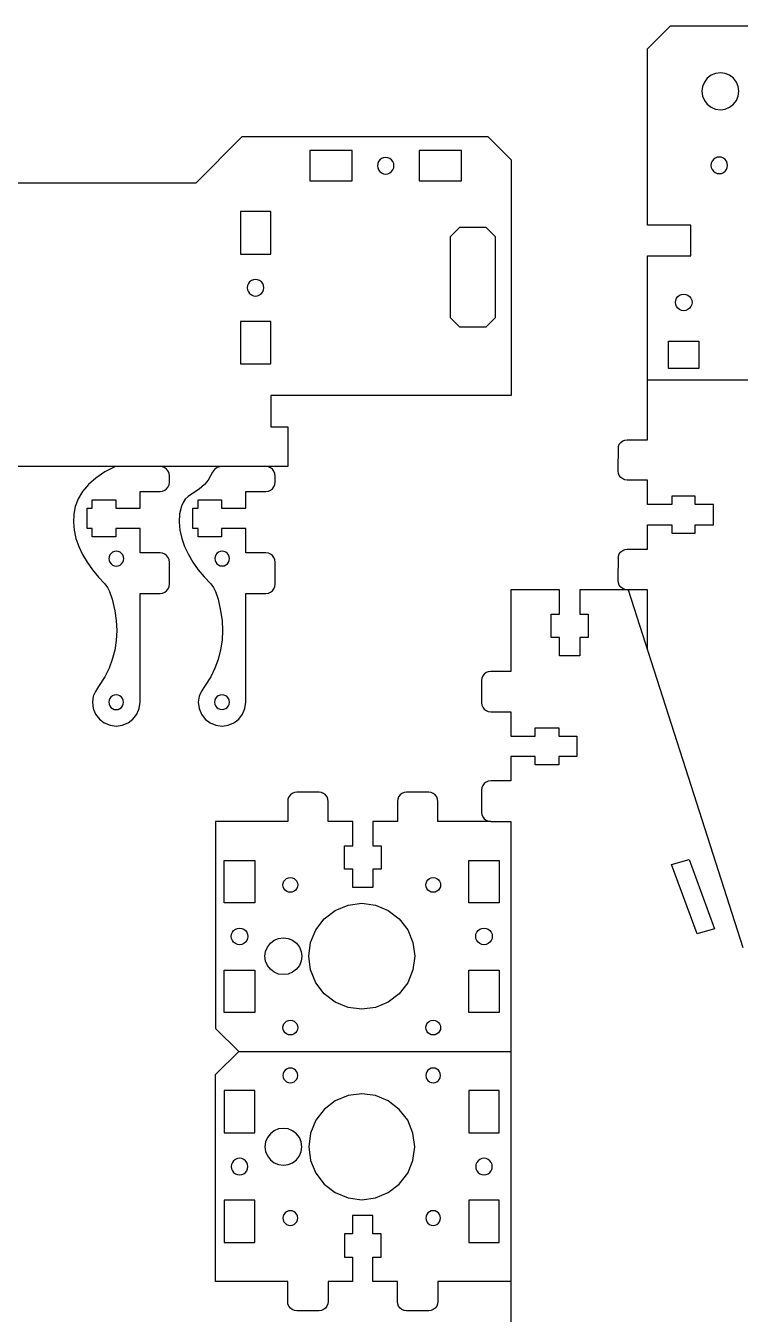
# Model space of a CAD drawing. Extents: x 80 to 899, y 36 to 580.
# Drawn here: x 343.6 to 498.6, y 300.2 to 579.6 of the extents above; entities that cross this region are included whole.
import ezdxf

# ---------------------------------------------------------------- set-up
doc = ezdxf.new("R2010")
doc.units = 0
doc.layers.get('0').update_dxf_attribs({"linetype": 'CONTINUOUS'})

msp = doc.modelspace()

# ---------------------------------------------------------------- linework, layer by layer
at = {"color": 5}
for p, q in [((478.494563, 574.636026), (483.505729, 579.637229)), ((483.505729, 579.637229), (500.839959, 579.637229)), ((478.494563, 536.426552), (478.494563, 574.636026)), ((487.895131, 536.426552), (478.494563, 536.426552)), ((487.895131, 529.725383), (487.895131, 536.426552)), ((478.487253, 502.830514), (478.494563, 529.725383)), ((478.494563, 529.725383), (487.895131, 529.725383)), ((478.487253, 489.866684), (478.487253, 502.830514)), ((472.405223, 488.868718), (472.723062, 489.282117)), ((472.723062, 489.282117), (473.137308, 489.599278)), ((473.137308, 489.599278), (473.619654, 489.798697)), ((473.619654, 489.798697), (474.137277, 489.866684)), ((474.137277, 489.866684), (478.487253, 489.866684)), ((472.137338, 483.080284), (472.205438, 488.387332)), ((472.205438, 488.387332), (472.405223, 488.868718)), ((363.113688, 484.042786), (360.779096, 482.863632)), ((373.298814, 483.975078), (372.782207, 484.043206)), ((373.780257, 483.775264), (373.298814, 483.975078)), ((374.193628, 483.457454), (373.780257, 483.775264)), ((374.512438, 483.043919), (374.193628, 483.457454)), ((384.583123, 483.415527), (384.144568, 482.795253)), ((385.18166, 483.845391), (384.583123, 483.415527)), ((386.075427, 484.049395), (385.18166, 483.845391)), ((396.260553, 483.981687), (395.743945, 484.049816)), ((396.741996, 483.781874), (396.260553, 483.981687)), ((397.155367, 483.464064), (396.741996, 483.781874)), ((397.474176, 483.050529), (397.155367, 483.464064)), ((358.820165, 481.561279), (357.218969, 480.150382)), ((360.779096, 482.863632), (358.820165, 481.561279)), ((374.713476, 482.562287), (374.512438, 483.043919)), ((374.781492, 482.044635), (374.713476, 482.562287)), ((374.713476, 480.113727), (374.781492, 480.631351)), ((374.781492, 480.631351), (374.781492, 482.044635)), ((383.206403, 481.125274), (382.436295, 480.146468)), ((383.730744, 482.020019), (383.206403, 481.125274)), ((384.144568, 482.795253), (383.730744, 482.020019)), ((397.675214, 482.568897), (397.474176, 483.050529)), ((397.74323, 482.051245), (397.675214, 482.568897)), ((397.675214, 480.120337), (397.74323, 480.637961)), ((397.74323, 480.637961), (397.74323, 482.051245)), ((472.205438, 482.563704), (472.137338, 483.080284)), ((472.405223, 482.082318), (472.205438, 482.563704)), ((472.723062, 481.66889), (472.405223, 482.082318)), ((473.137308, 481.351701), (472.723062, 481.66889)), ((473.619654, 481.152311), (473.137308, 481.351701)), ((474.137277, 481.084324), (473.619654, 481.152311)), ((478.487253, 481.084324), (474.137277, 481.084324)), ((478.487253, 475.794886), (478.487253, 481.084324)), ((355.957581, 478.645596), (355.018075, 477.061576)), ((357.218969, 480.150382), (355.957581, 478.645596)), ((368.444132, 475.02475), (368.444132, 478.631383)), ((368.444132, 478.631383), (372.785447, 478.631383)), ((372.785447, 478.631383), (373.302054, 478.699512)), ((373.302054, 478.699512), (373.783497, 478.899325)), ((373.783497, 478.899325), (374.196868, 479.217136)), ((374.196868, 479.217136), (374.514058, 479.631353)), ((374.514058, 479.631353), (374.713476, 480.113727)), ((379.617781, 478.078468), (378.856286, 477.57456)), ((381.285171, 479.119049), (379.617781, 478.078468)), ((382.436295, 480.146468), (381.285171, 479.119049)), ((391.405871, 475.03136), (391.405871, 478.637993)), ((391.405871, 478.637993), (395.747185, 478.637993)), ((395.747185, 478.637993), (396.263793, 478.706122)), ((396.263793, 478.706122), (396.745236, 478.905935)), ((396.745236, 478.905935), (397.158606, 479.223745)), ((397.158606, 479.223745), (397.475796, 479.637963)), ((397.475796, 479.637963), (397.675214, 480.120337)), ((354.382524, 475.412975), (354.033003, 473.71445)), ((355.018075, 477.061576), (354.382524, 475.412975)), ((358.064958, 476.824865), (363.154752, 476.825429)), ((358.064958, 475.024815), (358.064958, 476.824865)), ((363.154752, 476.825429), (363.154752, 475.02475)), ((377.402731, 475.465073), (376.994839, 473.756047)), ((377.76189, 476.248319), (377.402731, 475.465073)), ((378.242032, 476.957996), (377.76189, 476.248319)), ((378.856286, 477.57456), (378.242032, 476.957996)), ((379.906811, 475.03136), (381.026697, 475.031425)), ((379.906811, 472.831381), (379.906811, 475.03136)), ((381.026697, 476.831475), (386.11649, 476.832039)), ((381.026697, 475.031425), (381.026697, 476.831475)), ((386.11649, 476.832039), (386.11649, 475.03136)), ((386.11649, 475.03136), (391.405871, 475.03136)), ((483.787217, 475.794886), (478.487253, 475.794886)), ((488.887142, 477.591287), (483.787217, 477.591287)), ((483.787217, 477.591287), (483.787217, 475.794886)), ((488.887142, 475.794886), (488.887142, 477.591287)), ((492.837152, 475.794886), (488.887142, 475.794886)), ((492.837152, 471.403706), (492.837152, 475.794886)), ((354.033003, 473.71445), (353.951583, 471.980655)), ((356.945072, 475.02475), (358.064958, 475.024815)), ((356.945072, 472.824771), (356.945072, 475.02475)), ((356.945072, 470.624764), (356.945072, 472.824771)), ((363.154752, 475.02475), (368.444132, 475.02475)), ((376.994839, 473.756047), (376.913322, 471.987266)), ((379.906811, 470.631374), (379.906811, 472.831381)), ((353.951583, 471.980655), (354.120339, 470.226245)), ((354.120339, 470.226245), (354.521345, 468.465874)), ((358.064958, 470.624764), (356.945072, 470.624764)), ((358.064958, 468.824779), (358.064958, 470.624764)), ((368.444132, 470.624764), (363.154752, 470.624764)), ((363.154752, 470.624764), (363.154752, 468.824779)), ((368.444132, 465.3248), (368.444132, 470.624764)), ((376.913322, 471.987266), (377.082078, 470.232855)), ((377.082078, 470.232855), (377.483083, 468.472484)), ((381.026697, 470.631374), (379.906811, 470.631374)), ((381.026697, 468.831389), (381.026697, 470.631374)), ((391.405871, 470.631374), (386.11649, 470.631374)), ((386.11649, 470.631374), (386.11649, 468.831389)), ((391.405871, 465.33141), (391.405871, 470.631374)), ((478.487253, 466.114269), (478.487253, 471.403706)), ((478.487253, 471.403706), (483.787217, 471.403706)), ((483.787217, 471.403706), (483.787217, 469.607277)), ((483.787217, 469.607277), (488.887142, 469.607277)), ((488.887142, 469.607277), (488.887142, 471.403706)), ((488.887142, 471.403706), (492.837152, 471.403706)), ((354.521345, 468.465874), (355.136673, 466.714198)), ((355.136673, 466.714198), (355.948397, 464.985872)), ((363.154752, 468.824779), (358.064958, 468.824779)), ((377.483083, 468.472484), (378.098411, 466.720808)), ((378.098411, 466.720808), (378.910135, 464.992481)), ((386.11649, 468.831389), (381.026697, 468.831389)), ((355.948397, 464.985872), (356.938592, 463.29555)), ((372.785447, 465.3248), (368.444132, 465.3248)), ((373.302054, 465.256672), (372.785447, 465.3248)), ((373.783497, 465.056859), (373.302054, 465.256672)), ((374.196868, 464.739048), (373.783497, 465.056859)), ((374.514058, 464.324831), (374.196868, 464.739048)), ((374.713476, 463.842456), (374.514058, 464.324831)), ((378.910135, 464.992481), (379.900329, 463.302158)), ((395.747185, 465.33141), (391.405871, 465.33141)), ((396.263793, 465.263282), (395.747185, 465.33141)), ((396.745236, 465.063468), (396.263793, 465.263282)), ((397.158606, 464.745658), (396.745236, 465.063468)), ((397.475796, 464.33144), (397.158606, 464.745658)), ((397.675214, 463.849066), (397.475796, 464.33144)), ((472.137338, 459.327897), (472.205438, 464.634917)), ((472.205438, 464.634917), (472.405223, 465.116303)), ((472.405223, 465.116303), (472.723062, 465.529702)), ((472.723062, 465.529702), (473.137308, 465.846892)), ((473.137308, 465.846892), (473.619654, 466.046282)), ((473.619654, 466.046282), (474.137277, 466.114269)), ((474.137277, 466.114269), (478.487253, 466.114269)), ((356.938592, 463.29555), (358.089329, 461.657886)), ((358.089329, 461.657886), (359.382683, 460.087537)), ((374.781492, 463.324833), (374.713476, 463.842456)), ((374.781492, 458.524882), (374.781492, 463.324833)), ((379.900329, 463.302158), (381.051067, 461.664495)), ((381.051067, 461.664495), (382.344421, 460.094146)), ((397.74323, 463.331442), (397.675214, 463.849066)), ((397.74323, 458.531491), (397.74323, 463.331442)), ((359.382683, 460.087537), (360.800728, 458.599157)), ((360.800728, 458.599157), (361.379281, 457.819317)), ((374.713476, 458.00723), (374.781492, 458.524882)), ((382.344421, 460.094146), (383.762466, 458.605767)), ((383.762466, 458.605767), (384.341019, 457.825926)), ((397.675214, 458.013839), (397.74323, 458.531491)), ((472.205438, 458.811318), (472.137338, 459.327897)), ((472.405223, 458.329903), (472.205438, 458.811318)), ((472.723062, 457.916504), (472.405223, 458.329903)), ((361.379281, 457.819317), (361.826425, 456.975268)), ((361.826425, 456.975268), (362.410353, 455.252929)), ((368.440099, 432.933608), (368.440664, 456.524906)), ((368.440664, 456.524906), (372.785678, 456.524906)), ((372.785678, 456.524906), (373.302289, 456.593057)), ((373.302289, 456.593057), (373.783497, 456.792828)), ((373.783497, 456.792828), (374.196868, 457.110666)), ((374.196868, 457.110666), (374.514058, 457.524884)), ((374.514058, 457.524884), (374.713476, 458.00723)), ((384.341019, 457.825926), (384.788163, 456.981877)), ((384.788163, 456.981877), (385.372091, 455.259538)), ((391.401838, 432.940218), (391.402402, 456.531515)), ((391.402402, 456.531515), (395.747416, 456.531515)), ((395.747416, 456.531515), (396.264027, 456.599666)), ((396.264027, 456.599666), (396.745236, 456.799437)), ((396.745236, 456.799437), (397.158606, 457.117276)), ((397.158606, 457.117276), (397.475796, 457.531493)), ((397.475796, 457.531493), (397.675214, 458.013839)), ((459.446849, 457.320507), (448.846921, 457.320507)), ((448.846921, 457.320507), (448.846921, 439.623311)), ((459.446849, 452.031126), (459.446849, 457.320507)), ((474.35504, 457.320507), (463.846806, 457.320507)), ((463.846806, 457.320507), (463.846806, 452.031126)), ((473.137308, 457.599314), (472.723062, 457.916504)), ((473.619654, 457.399924), (473.137308, 457.599314)), ((474.137277, 457.331909), (473.619654, 457.399924)), ((478.487253, 457.331909), (474.137277, 457.331909)), ((478.487253, 444.407796), (478.487253, 457.331909)), ((362.410353, 455.252929), (362.923829, 452.779983)), ((362.923829, 452.779983), (363.244346, 450.67988)), ((385.372091, 455.259538), (385.885567, 452.786593)), ((385.885567, 452.786593), (386.206084, 450.68649)), ((363.244346, 450.67988), (363.353543, 448.517304)), ((386.206084, 450.68649), (386.315282, 448.523914)), ((457.646864, 446.941305), (457.646864, 452.031126)), ((457.646864, 452.031126), (459.446849, 452.031126)), ((463.846806, 452.031126), (465.646791, 452.031126)), ((465.646791, 452.031126), (465.646791, 446.941305)), ((363.353543, 448.517304), (363.244114, 446.354731)), ((386.315282, 448.523914), (386.205853, 446.361341)), ((363.244114, 446.354731), (362.923597, 444.254628)), ((386.205853, 446.361341), (385.885336, 444.261238)), ((459.446849, 446.941305), (457.646864, 446.941305)), ((459.446849, 442.999225), (459.446849, 446.941305)), ((465.646791, 446.941305), (463.846806, 446.941305)), ((463.846806, 446.941305), (463.846806, 442.999225)), ((362.402401, 442.227629), (361.691156, 440.284357)), ((362.923597, 444.254628), (362.402401, 442.227629)), ((385.364139, 442.234239), (384.652894, 440.290967)), ((385.885336, 444.261238), (385.364139, 442.234239)), ((463.846806, 442.999225), (459.446849, 442.999225)), ((361.691156, 440.284357), (360.800496, 438.435452)), ((384.652894, 440.290967), (383.762234, 438.442061)), ((443.082758, 439.038716), (442.764919, 438.625317)), ((443.496975, 439.355905), (443.082758, 439.038716)), ((443.979349, 439.555295), (443.496975, 439.355905)), ((444.496973, 439.623311), (443.979349, 439.555295)), ((448.846921, 439.623311), (444.496973, 439.623311)), ((359.422258, 436.330432), (358.772814, 435.291632)), ((360.800496, 438.435452), (359.422258, 436.330432)), ((382.383997, 436.337042), (381.734552, 435.298241)), ((383.762234, 438.442061), (382.383997, 436.337042)), ((442.565162, 438.143902), (442.496977, 437.627322)), ((442.496977, 437.627322), (442.496977, 432.836911)), ((442.764919, 438.625317), (442.565162, 438.143902)), ((358.260093, 434.272767), (358.08426, 432.93461)), ((358.772814, 435.291632), (358.260093, 434.272767)), ((381.221831, 434.279377), (381.045998, 432.94122)), ((381.734552, 435.298241), (381.221831, 434.279377)), ((358.08426, 432.93461), (358.260093, 431.596445)), ((358.260093, 431.596445), (358.775546, 430.349489)), ((358.775546, 430.349489), (359.595602, 429.278645)), ((366.892855, 429.278645), (367.712914, 430.349489)), ((367.712914, 430.349489), (368.228458, 431.596445)), ((368.228458, 431.596445), (368.440099, 432.933608)), ((381.045998, 432.94122), (381.221831, 431.603055)), ((381.221831, 431.603055), (381.737284, 430.356098)), ((381.737284, 430.356098), (382.55734, 429.285254)), ((389.854594, 429.285254), (390.674653, 430.356098)), ((390.674653, 430.356098), (391.190196, 431.603055)), ((391.190196, 431.603055), (391.401838, 432.940218)), ((442.496977, 432.836911), (442.565162, 432.320303)), ((442.565162, 432.320303), (442.764919, 431.838916)), ((442.764919, 431.838916), (443.082758, 431.425517)), ((443.082758, 431.425517), (443.496975, 431.108328)), ((443.496975, 431.108328), (443.979349, 430.908938)), ((443.979349, 430.908938), (444.496973, 430.840922)), ((444.496973, 430.840922), (448.846921, 430.840922)), ((448.846921, 430.840922), (448.846921, 425.551513)), ((359.595602, 429.278645), (360.664267, 428.457036)), ((360.664267, 428.457036), (361.908763, 427.940488)), ((361.908763, 427.940488), (363.244092, 427.764291)), ((363.244092, 427.764291), (364.579788, 427.940488)), ((364.579788, 427.940488), (365.82419, 428.457036)), ((365.82419, 428.457036), (366.892855, 429.278645)), ((382.55734, 429.285254), (383.626006, 428.463646)), ((383.626006, 428.463646), (384.870501, 427.947098)), ((384.870501, 427.947098), (386.20583, 427.770901)), ((386.20583, 427.770901), (387.541526, 427.947098)), ((387.541526, 427.947098), (388.785928, 428.463646)), ((388.785928, 428.463646), (389.854594, 429.285254)), ((448.846921, 425.551513), (454.146913, 425.551513)), ((454.146913, 425.551513), (454.146913, 427.347886)), ((454.146913, 427.347886), (459.246838, 427.347886)), ((459.246838, 427.347886), (459.246838, 425.551513)), ((459.246838, 425.551513), (463.196792, 425.551513)), ((463.196792, 425.551513), (463.196792, 421.160305)), ((454.146913, 421.160305), (448.846921, 421.160305)), ((448.846921, 421.160305), (448.846921, 415.870896)), ((454.146913, 419.363904), (454.146913, 421.160305)), ((459.246838, 419.363904), (454.146913, 419.363904)), ((463.196792, 421.160305), (459.246838, 421.160305)), ((459.246838, 421.160305), (459.246838, 419.363904)), ((442.565162, 414.391515), (442.496977, 413.874908)), ((442.496977, 413.874908), (442.496977, 409.084496)), ((442.764919, 414.872902), (442.565162, 414.391515)), ((443.082758, 415.286273), (442.764919, 414.872902)), ((443.496975, 415.60349), (443.082758, 415.286273)), ((443.979349, 415.802909), (443.496975, 415.60349)), ((444.496973, 415.870896), (443.979349, 415.802909)), ((448.846921, 415.870896), (444.496973, 415.870896)), ((400.52221, 411.942636), (400.454053, 411.426029)), ((400.454053, 411.426029), (400.454053, 407.084717)), ((400.721995, 412.424051), (400.52221, 411.942636)), ((401.039834, 412.837422), (400.721995, 412.424051)), ((401.454051, 413.154612), (401.039834, 412.837422)), ((401.936397, 413.354002), (401.454051, 413.154612)), ((402.454049, 413.422045), (401.936397, 413.354002)), ((407.254, 413.422045), (402.454049, 413.422045)), ((407.771624, 413.354002), (407.254, 413.422045)), ((408.253998, 413.154612), (407.771624, 413.354002)), ((408.668187, 412.837422), (408.253998, 413.154612)), ((408.986026, 412.424051), (408.668187, 412.837422)), ((409.185839, 411.942636), (408.986026, 412.424051)), ((409.253996, 411.426029), (409.185839, 411.942636)), ((409.253996, 407.084717), (409.253996, 411.426029)), ((424.32201, 411.942636), (424.253881, 411.426029)), ((424.253881, 411.426029), (424.253881, 407.084717)), ((424.521823, 412.424051), (424.32201, 411.942636)), ((424.839634, 412.837422), (424.521823, 412.424051)), ((425.253851, 413.154612), (424.839634, 412.837422)), ((425.736225, 413.354002), (425.253851, 413.154612)), ((426.253849, 413.422045), (425.736225, 413.354002)), ((431.053828, 413.422045), (426.253849, 413.422045)), ((431.571452, 413.354002), (431.053828, 413.422045)), ((432.05377, 413.154612), (431.571452, 413.354002)), ((432.468016, 412.837422), (432.05377, 413.154612)), ((432.785826, 412.424051), (432.468016, 412.837422)), ((432.985639, 411.942636), (432.785826, 412.424051)), ((433.053768, 411.426029), (432.985639, 411.942636)), ((433.053768, 407.084717), (433.053768, 411.426029)), ((442.496977, 409.084496), (442.565162, 408.567888)), ((442.565162, 408.567888), (442.764919, 408.086473)), ((442.764919, 408.086473), (443.082758, 407.673102)), ((400.454053, 407.084717), (384.829187, 407.084717)), ((384.829187, 407.084717), (384.829187, 362.174695)), ((414.55396, 407.084717), (409.253996, 407.084717)), ((414.55396, 401.795308), (414.55396, 407.084717)), ((424.253881, 407.084717), (418.953917, 407.084717)), ((418.953917, 407.084717), (418.953917, 401.795308)), ((443.082758, 407.673102), (443.496975, 407.355885)), ((443.496975, 407.355885), (443.979349, 407.156495)), ((443.979349, 407.156495), (444.496973, 407.088479)), ((444.496973, 407.088479), (448.846921, 407.088479)), ((412.753947, 396.705515), (412.753947, 401.795308)), ((412.753947, 401.795308), (414.55396, 401.795308)), ((418.953917, 401.795308), (420.753903, 401.795308)), ((420.753903, 401.795308), (420.753903, 396.705515)), ((414.55396, 396.705515), (412.753947, 396.705515)), ((414.55396, 392.763407), (414.55396, 396.705515)), ((420.753903, 396.705515), (418.953917, 396.705515)), ((418.953917, 396.705515), (418.953917, 392.763407)), ((418.953917, 392.763407), (414.55396, 392.763407)), ((384.829187, 362.174695), (389.829149, 357.184696)), ((384.82786, 352.195091), (389.827822, 357.185091)), ((389.829149, 357.184696), (448.828664, 357.184696)), ((384.82786, 307.285041), (384.82786, 352.195091)), ((418.952591, 321.606351), (414.552605, 321.606351)), ((414.552605, 321.606351), (414.552605, 317.664243)), ((418.952591, 317.664243), (418.952591, 321.606351)), ((414.552605, 317.664243), (412.75262, 317.664243)), ((412.75262, 317.664243), (412.75262, 312.574422)), ((420.752576, 317.664243), (418.952591, 317.664243)), ((420.752576, 312.574422), (420.752576, 317.664243)), ((412.75262, 312.574422), (414.552605, 312.574422)), ((414.552605, 312.574422), (414.552605, 307.285041)), ((418.952591, 307.285041), (418.952591, 312.574422)), ((418.952591, 312.574422), (420.752576, 312.574422)), ((400.452727, 307.285041), (384.82786, 307.285041)), ((400.452727, 302.943729), (400.452727, 307.285041)), ((414.552605, 307.285041), (409.252641, 307.285041)), ((409.252641, 307.285041), (409.252641, 302.943729)), ((424.252555, 307.285041), (418.952591, 307.285041)), ((424.252555, 302.943729), (424.252555, 307.285041)), ((448.841081, 307.271297), (433.038697, 307.271297)), ((433.038697, 307.271297), (433.05247, 302.943729)), ((400.520883, 302.427122), (400.452727, 302.943729)), ((400.720669, 301.945707), (400.520883, 302.427122)), ((401.038507, 301.532336), (400.720669, 301.945707)), ((408.9847, 301.945707), (408.666889, 301.532336)), ((409.184513, 302.427122), (408.9847, 301.945707)), ((409.252641, 302.943729), (409.184513, 302.427122)), ((424.320683, 302.427122), (424.252555, 302.943729)), ((424.520497, 301.945707), (424.320683, 302.427122)), ((424.838307, 301.532336), (424.520497, 301.945707)), ((432.784471, 301.945707), (432.466661, 301.532336)), ((432.984285, 302.427122), (432.784471, 301.945707)), ((433.05247, 302.943729), (432.984285, 302.427122)), ((401.452725, 301.215118), (401.038507, 301.532336)), ((401.935071, 301.015728), (401.452725, 301.215118)), ((402.452723, 300.947713), (401.935071, 301.015728)), ((407.252674, 300.947713), (402.452723, 300.947713)), ((407.770297, 301.015728), (407.252674, 300.947713)), ((408.252672, 301.215118), (407.770297, 301.015728)), ((408.666889, 301.532336), (408.252672, 301.215118)), ((425.252525, 301.215118), (424.838307, 301.532336)), ((425.734899, 301.015728), (425.252525, 301.215118)), ((426.252523, 300.947713), (425.734899, 301.015728)), ((431.052474, 300.947713), (426.252523, 300.947713)), ((431.570126, 301.015728), (431.052474, 300.947713)), ((432.052443, 301.215118), (431.570126, 301.015728)), ((432.466661, 301.532336), (432.052443, 301.215118))]:
    msp.add_line(p, q, dxfattribs=at)
at = {"color": 7}
for p, q in [((490.85361, 567.434257), (490.453108, 566.469311)), ((491.490727, 568.262918), (490.85361, 567.434257)), ((492.320996, 568.898708), (491.490727, 568.262918)), ((493.28789, 569.298419), (492.320996, 568.898708)), ((494.32548, 569.434732), (493.28789, 569.298419)), ((495.36307, 569.298419), (494.32548, 569.434732)), ((496.329963, 568.898708), (495.36307, 569.298419)), ((497.160232, 568.262918), (496.329963, 568.898708)), ((497.797321, 567.434257), (497.160232, 568.262918)), ((498.197822, 566.469311), (497.797321, 567.434257)), ((490.453108, 566.469311), (490.316513, 565.433781)), ((490.316513, 565.433781), (490.453108, 564.398251)), ((498.334418, 565.433781), (498.197822, 566.469311)), ((498.197822, 564.398251), (498.334418, 565.433781)), ((490.453108, 564.398251), (490.85361, 563.433305)), ((490.85361, 563.433305), (491.490727, 562.604672)), ((491.490727, 562.604672), (492.320996, 561.968854)), ((492.320996, 561.968854), (493.28789, 561.569143)), ((495.36307, 561.569143), (496.329963, 561.968854)), ((496.329963, 561.968854), (497.160232, 562.604672)), ((497.160232, 562.604672), (497.797321, 563.433305)), ((497.797321, 563.433305), (498.197822, 564.398251)), ((493.28789, 561.569143), (494.32548, 561.432829)), ((494.32548, 561.432829), (495.36307, 561.569143)), ((414.435057, 552.580833), (405.253465, 552.580833)), ((405.253465, 552.580833), (405.253465, 545.980869)), ((414.435057, 545.980869), (414.435057, 552.580833)), ((420.448987, 550.554845), (420.163237, 550.181691)), ((420.821407, 550.841187), (420.448987, 550.554845)), ((421.25507, 551.021161), (420.821407, 550.841187)), ((421.720454, 551.082572), (421.25507, 551.021161)), ((422.185839, 551.021161), (421.720454, 551.082572)), ((422.619502, 550.841187), (422.185839, 551.021161)), ((422.991922, 550.554845), (422.619502, 550.841187)), ((423.277672, 550.181691), (422.991922, 550.554845)), ((429.005852, 552.580833), (429.005852, 545.980869)), ((438.1875, 552.580833), (429.005852, 552.580833)), ((438.1875, 545.980869), (438.1875, 552.580833)), ((492.815337, 550.641131), (492.528655, 550.268259)), ((493.188971, 550.927248), (492.815337, 550.641131)), ((493.624073, 551.107108), (493.188971, 550.927248)), ((494.090981, 551.168492), (493.624073, 551.107108)), ((494.55789, 551.107108), (494.090981, 551.168492)), ((494.992992, 550.927248), (494.55789, 551.107108)), ((495.366626, 550.641131), (494.992992, 550.927248)), ((495.653307, 550.268259), (495.366626, 550.641131)), ((419.983602, 549.747153), (419.922332, 549.280837)), ((419.922332, 549.280837), (419.983602, 548.814521)), ((420.163237, 550.181691), (419.983602, 549.747153)), ((419.983602, 548.814521), (420.163237, 548.379984)), ((420.163237, 548.379984), (420.448987, 548.006858)), ((420.448987, 548.006858), (420.821407, 547.720515)), ((420.821407, 547.720515), (421.25507, 547.540542)), ((422.185839, 547.540542), (422.619502, 547.720515)), ((422.619502, 547.720515), (422.991922, 548.006858)), ((422.991922, 548.006858), (423.277672, 548.379984)), ((423.457306, 549.747153), (423.277672, 550.181691)), ((423.277672, 548.379984), (423.457306, 548.814521)), ((423.518577, 549.280837), (423.457306, 549.747153)), ((423.457306, 548.814521), (423.518577, 549.280837)), ((492.348428, 549.834032), (492.28696, 549.368024)), ((492.28696, 549.368024), (492.348428, 548.902022)), ((492.528655, 550.268259), (492.348428, 549.834032)), ((492.348428, 548.902022), (492.528655, 548.467823)), ((492.528655, 548.467823), (492.815337, 548.094951)), ((492.815337, 548.094951), (493.188971, 547.808806)), ((493.188971, 547.808806), (493.624073, 547.628945)), ((494.55789, 547.628945), (494.992992, 547.808806)), ((494.992992, 547.808806), (495.366626, 548.094951)), ((495.366626, 548.094951), (495.653307, 548.467823)), ((495.833534, 549.834032), (495.653307, 550.268259)), ((495.653307, 548.467823), (495.833534, 548.902022)), ((495.895002, 549.368024), (495.833534, 549.834032)), ((495.833534, 548.902022), (495.895002, 549.368024)), ((405.253465, 545.980869), (414.435057, 545.980869)), ((421.25507, 547.540542), (421.720454, 547.479131)), ((421.720454, 547.479131), (422.185839, 547.540542)), ((429.005852, 545.980869), (438.1875, 545.980869)), ((493.624073, 547.628945), (494.090981, 547.56759)), ((494.090981, 547.56759), (494.55789, 547.628945)), ((396.77043, 539.330923), (390.183645, 539.330923)), ((390.183645, 539.330923), (390.183645, 530.130987)), ((396.77043, 530.130987), (396.77043, 539.330923)), ((435.774274, 533.943835), (437.770291, 535.943859)), ((435.774274, 516.303509), (435.774274, 533.943835)), ((437.770291, 535.943859), (443.45563, 535.943859)), ((443.45563, 535.943859), (445.451618, 533.943835)), ((445.451618, 533.943835), (445.451618, 516.303509)), ((390.183645, 530.130987), (396.77043, 530.130987)), ((391.740157, 523.297371), (391.678915, 522.831027)), ((391.678915, 522.831027), (391.740157, 522.364739)), ((391.91982, 523.731909), (391.740157, 523.297371)), ((392.20557, 524.105035), (391.91982, 523.731909)), ((392.577962, 524.391377), (392.20557, 524.105035)), ((393.011625, 524.57135), (392.577962, 524.391377)), ((393.477037, 524.632762), (393.011625, 524.57135)), ((393.942422, 524.57135), (393.477037, 524.632762)), ((394.376084, 524.391377), (393.942422, 524.57135)), ((394.748505, 524.105035), (394.376084, 524.391377)), ((395.034255, 523.731909), (394.748505, 524.105035)), ((395.213889, 523.297371), (395.034255, 523.731909)), ((395.27516, 522.831027), (395.213889, 523.297371)), ((395.213889, 522.364739), (395.27516, 522.831027)), ((391.740157, 522.364739), (391.91982, 521.930174)), ((391.91982, 521.930174), (392.20557, 521.557048)), ((392.20557, 521.557048), (392.577962, 521.270733)), ((392.577962, 521.270733), (393.011625, 521.090732)), ((393.011625, 521.090732), (393.477037, 521.02932)), ((393.477037, 521.02932), (393.942422, 521.090732)), ((393.942422, 521.090732), (394.376084, 521.270733)), ((394.376084, 521.270733), (394.748505, 521.557048)), ((394.748505, 521.557048), (395.034255, 521.930174)), ((395.034255, 521.930174), (395.213889, 522.364739)), ((484.580273, 519.631795), (484.6416, 520.09766)), ((484.6416, 520.09766), (484.821404, 520.531802)), ((484.821404, 520.531802), (485.107464, 520.904589)), ((485.107464, 520.904589), (485.480251, 521.190647)), ((485.480251, 521.190647), (485.914394, 521.370454)), ((485.914394, 521.370454), (486.380258, 521.431809)), ((486.380258, 521.431809), (486.846122, 521.370454)), ((486.846122, 521.370454), (487.280265, 521.190647)), ((487.280265, 521.190647), (487.653052, 520.904589)), ((487.653052, 520.904589), (487.939112, 520.531802)), ((487.939112, 520.531802), (488.118916, 520.09766)), ((488.118916, 520.09766), (488.180271, 519.631795)), ((484.6416, 519.165931), (484.580273, 519.631795)), ((484.821404, 518.731789), (484.6416, 519.165931)), ((485.107464, 518.359001), (484.821404, 518.731789)), ((485.480251, 518.072941), (485.107464, 518.359001)), ((485.914394, 517.893137), (485.480251, 518.072941)), ((486.380258, 517.83181), (485.914394, 517.893137)), ((486.846122, 517.893137), (486.380258, 517.83181)), ((487.280265, 518.072941), (486.846122, 517.893137)), ((487.653052, 518.359001), (487.280265, 518.072941)), ((487.939112, 518.731789), (487.653052, 518.359001)), ((488.118916, 519.165931), (487.939112, 518.731789)), ((488.180271, 519.631795), (488.118916, 519.165931)), ((396.77043, 515.531095), (390.183645, 515.531095)), ((390.183645, 515.531095), (390.183645, 506.331159)), ((396.77043, 506.331159), (396.77043, 515.531095)), ((437.770291, 514.303541), (435.774274, 516.303509)), ((443.45563, 514.303541), (437.770291, 514.303541)), ((445.451618, 516.303509), (443.45563, 514.303541)), ((483.082867, 505.283016), (483.082867, 511.237397)), ((483.082867, 511.237397), (489.669679, 511.237397)), ((489.669679, 511.237397), (489.669679, 505.283016)), ((390.183645, 506.331159), (396.77043, 506.331159)), ((489.669679, 505.283016), (483.082867, 505.283016)), ((361.737147, 464.489564), (361.682734, 464.075459)), ((361.682734, 464.075459), (361.737147, 463.661354)), ((361.896659, 464.875474), (361.737147, 464.489564)), ((362.150405, 465.206832), (361.896659, 464.875474)), ((362.481141, 465.461086), (362.150405, 465.206832)), ((362.866261, 465.620936), (362.481141, 465.461086)), ((363.279491, 465.675433), (362.866261, 465.620936)), ((363.692834, 465.620936), (363.279491, 465.675433)), ((364.077929, 465.461086), (363.692834, 465.620936)), ((364.408634, 465.206832), (364.077929, 465.461086)), ((364.662408, 464.875474), (364.408634, 465.206832)), ((364.821948, 464.489564), (364.662408, 464.875474)), ((364.876361, 464.075459), (364.821948, 464.489564)), ((364.821948, 463.661354), (364.876361, 464.075459)), ((384.698885, 464.496173), (384.644472, 464.082069)), ((384.644472, 464.082069), (384.698885, 463.667964)), ((384.858397, 464.882084), (384.698885, 464.496173)), ((385.112143, 465.213441), (384.858397, 464.882084)), ((385.442879, 465.467695), (385.112143, 465.213441)), ((385.827999, 465.627546), (385.442879, 465.467695)), ((386.241229, 465.682043), (385.827999, 465.627546)), ((386.654572, 465.627546), (386.241229, 465.682043)), ((387.039667, 465.467695), (386.654572, 465.627546)), ((387.370372, 465.213441), (387.039667, 465.467695)), ((387.624146, 464.882084), (387.370372, 465.213441)), ((387.783687, 464.496173), (387.624146, 464.882084)), ((387.838099, 464.082069), (387.783687, 464.496173)), ((387.783687, 463.667964), (387.838099, 464.082069)), ((361.737147, 463.661354), (361.896659, 463.275472)), ((361.896659, 463.275472), (362.150433, 462.944115)), ((362.150433, 462.944115), (362.481141, 462.689833)), ((362.481141, 462.689833), (362.866261, 462.53001)), ((362.866261, 462.53001), (363.279491, 462.475485)), ((363.279491, 462.475485), (363.692834, 462.53001)), ((363.692834, 462.53001), (364.077926, 462.689833)), ((364.077926, 462.689833), (364.408634, 462.944115)), ((364.408634, 462.944115), (364.662408, 463.275472)), ((364.662408, 463.275472), (364.821948, 463.661354)), ((384.698885, 463.667964), (384.858397, 463.282082)), ((384.858397, 463.282082), (385.112171, 462.950725)), ((385.112171, 462.950725), (385.442879, 462.696442)), ((385.442879, 462.696442), (385.827999, 462.53662)), ((385.827999, 462.53662), (386.241229, 462.482095)), ((386.241229, 462.482095), (386.654572, 462.53662)), ((386.654572, 462.53662), (387.039664, 462.696442)), ((387.039664, 462.696442), (387.370372, 462.950725)), ((387.370372, 462.950725), (387.624146, 463.282082)), ((387.624146, 463.282082), (387.783687, 463.667964)), ((361.701869, 433.348715), (361.647456, 432.93461)), ((361.861381, 433.734597), (361.701869, 433.348715)), ((362.115127, 434.06598), (361.861381, 433.734597)), ((362.445863, 434.320234), (362.115127, 434.06598)), ((362.830983, 434.480085), (362.445863, 434.320234)), ((363.244213, 434.53461), (362.830983, 434.480085)), ((363.657556, 434.480085), (363.244213, 434.53461)), ((364.042651, 434.320234), (363.657556, 434.480085)), ((364.373356, 434.065983), (364.042651, 434.320234)), ((364.62713, 433.734597), (364.373356, 434.065983)), ((364.786671, 433.348712), (364.62713, 433.734597)), ((364.841083, 432.93461), (364.786671, 433.348712)), ((384.663607, 433.355325), (384.609195, 432.94122)), ((384.823119, 433.741207), (384.663607, 433.355325)), ((385.076865, 434.07259), (384.823119, 433.741207)), ((385.407601, 434.326844), (385.076865, 434.07259)), ((385.792722, 434.486694), (385.407601, 434.326844)), ((386.205951, 434.54122), (385.792722, 434.486694)), ((386.619294, 434.486694), (386.205951, 434.54122)), ((387.004389, 434.326844), (386.619294, 434.486694)), ((387.335094, 434.072592), (387.004389, 434.326844)), ((387.588869, 433.741207), (387.335094, 434.072592)), ((387.748409, 433.355322), (387.588869, 433.741207)), ((387.802821, 432.94122), (387.748409, 433.355322)), ((361.647456, 432.93461), (361.701869, 432.520503)), ((361.701869, 432.520503), (361.861381, 432.13462)), ((361.861381, 432.13462), (362.115155, 431.803235)), ((362.115155, 431.803235), (362.445863, 431.548981)), ((362.445863, 431.548981), (362.830983, 431.38913)), ((362.830983, 431.38913), (363.244213, 431.334605)), ((363.244213, 431.334605), (363.657556, 431.389133)), ((363.657556, 431.389133), (364.042648, 431.548981)), ((364.042648, 431.548981), (364.373356, 431.803235)), ((364.373356, 431.803235), (364.62713, 432.13462)), ((364.62713, 432.13462), (364.786671, 432.520503)), ((364.786671, 432.520503), (364.841083, 432.93461)), ((384.609195, 432.94122), (384.663607, 432.527113)), ((384.663607, 432.527113), (384.823119, 432.14123)), ((384.823119, 432.14123), (385.076893, 431.809845)), ((385.076893, 431.809845), (385.407601, 431.555591)), ((385.407601, 431.555591), (385.792722, 431.39574)), ((385.792722, 431.39574), (386.205951, 431.341215)), ((386.205951, 431.341215), (386.619294, 431.395743)), ((386.619294, 431.395743), (387.004386, 431.555591)), ((387.004386, 431.555591), (387.335094, 431.809845)), ((387.335094, 431.809845), (387.588869, 432.14123)), ((387.588869, 432.14123), (387.748409, 432.527113)), ((387.748409, 432.527113), (387.802821, 432.94122)), ((444.500196, 407.084717), (433.053768, 407.084717)), ((386.709154, 389.420118), (386.709154, 398.60171)), ((386.709154, 398.60171), (393.309118, 398.60171)), ((393.309118, 398.60171), (393.309118, 389.420118)), ((439.748728, 389.420118), (439.748728, 398.60171)), ((439.748728, 398.60171), (446.348692, 398.60171)), ((446.348692, 398.60171), (446.348692, 389.420118)), ((483.725072, 397.744412), (487.523472, 398.793093)), ((489.289506, 382.733943), (483.725072, 397.744412)), ((487.523472, 398.793093), (493.087907, 383.782624)), ((399.483576, 393.725587), (399.643426, 394.110708)), ((399.643426, 394.110708), (399.89768, 394.441416)), ((399.89768, 394.441416), (400.229066, 394.69519)), ((400.229066, 394.69519), (400.614948, 394.854702)), ((400.614948, 394.854702), (401.029053, 394.909114)), ((401.029053, 394.909114), (401.443157, 394.854702)), ((401.443157, 394.854702), (401.82904, 394.69519)), ((401.82904, 394.69519), (402.160425, 394.441416)), ((402.160425, 394.441416), (402.414679, 394.110708)), ((402.414679, 394.110708), (402.57453, 393.725587)), ((430.483344, 393.725587), (430.643195, 394.110708)), ((430.643195, 394.110708), (430.897449, 394.441416)), ((430.897449, 394.441416), (431.228806, 394.69519)), ((431.228806, 394.69519), (431.614689, 394.854702)), ((431.614689, 394.854702), (432.028793, 394.909114)), ((432.028793, 394.909114), (432.442898, 394.854702)), ((432.442898, 394.854702), (432.82878, 394.69519)), ((432.82878, 394.69519), (433.160137, 394.441416)), ((433.160137, 394.441416), (433.41442, 394.110708)), ((433.41442, 394.110708), (433.57427, 393.725587)), ((399.42905, 393.312301), (399.483576, 393.725587)), ((399.483576, 392.899043), (399.42905, 393.312301)), ((399.643426, 392.513922), (399.483576, 392.899043)), ((399.89768, 392.183214), (399.643426, 392.513922)), ((400.229066, 391.92944), (399.89768, 392.183214)), ((400.614948, 391.7699), (400.229066, 391.92944)), ((401.029053, 391.715516), (400.614948, 391.7699)), ((401.443157, 391.7699), (401.029053, 391.715516)), ((401.82904, 391.92944), (401.443157, 391.7699)), ((402.160425, 392.183214), (401.82904, 391.92944)), ((402.414679, 392.513922), (402.160425, 392.183214)), ((402.57453, 392.899043), (402.414679, 392.513922)), ((402.57453, 393.725587), (402.629055, 393.312301)), ((402.629055, 393.312301), (402.57453, 392.899043)), ((430.428819, 393.312301), (430.483344, 393.725587)), ((430.483344, 392.899043), (430.428819, 393.312301)), ((430.643195, 392.513922), (430.483344, 392.899043)), ((430.897449, 392.183214), (430.643195, 392.513922)), ((431.228806, 391.92944), (430.897449, 392.183214)), ((431.614689, 391.7699), (431.228806, 391.92944)), ((432.028793, 391.715516), (431.614689, 391.7699)), ((432.442898, 391.7699), (432.028793, 391.715516)), ((432.82878, 391.92944), (432.442898, 391.7699)), ((433.160137, 392.183214), (432.82878, 391.92944)), ((433.41442, 392.513922), (433.160137, 392.183214)), ((433.57427, 392.899043), (433.41442, 392.513922)), ((433.57427, 393.725587), (433.628796, 393.312301)), ((433.628796, 393.312301), (433.57427, 392.899043)), ((393.309118, 389.420118), (386.709154, 389.420118)), ((410.778984, 387.782693), (413.552523, 388.92922)), ((413.552523, 388.92922), (416.528923, 389.320324)), ((416.528923, 389.320324), (419.505323, 388.92922)), ((419.505323, 388.92922), (422.27889, 387.782693)), ((446.348692, 389.420118), (439.748728, 389.420118)), ((406.569696, 383.581815), (408.397282, 385.958775)), ((408.397282, 385.958775), (410.778984, 387.782693)), ((422.27889, 387.782693), (424.660592, 385.958775)), ((424.660592, 385.958775), (426.48815, 383.581815)), ((388.268827, 382.600077), (388.4488, 383.033739)), ((388.4488, 383.033739), (388.735142, 383.40616)), ((388.735142, 383.40616), (389.108268, 383.691938)), ((389.108268, 383.691938), (389.542834, 383.871544)), ((389.542834, 383.871544), (390.009122, 383.932815)), ((390.009122, 383.932815), (390.475466, 383.871544)), ((390.475466, 383.871544), (390.910003, 383.691938)), ((390.910003, 383.691938), (391.283129, 383.40616)), ((391.283129, 383.40616), (391.569472, 383.033739)), ((391.569472, 383.033739), (391.749473, 382.600077)), ((405.420882, 380.813751), (406.569696, 383.581815)), ((426.48815, 383.581815), (427.636992, 380.813751)), ((441.308373, 382.600077), (441.488374, 383.033739)), ((441.488374, 383.033739), (441.774717, 383.40616)), ((441.774717, 383.40616), (442.147843, 383.691938)), ((442.147843, 383.691938), (442.58238, 383.871544)), ((442.58238, 383.871544), (443.048696, 383.932815)), ((443.048696, 383.932815), (443.515012, 383.871544)), ((443.515012, 383.871544), (443.949578, 383.691938)), ((443.949578, 383.691938), (444.322675, 383.40616)), ((444.322675, 383.40616), (444.609046, 383.033739)), ((444.609046, 383.033739), (444.789048, 382.600077)), ((493.087907, 383.782624), (489.289506, 382.733943)), ((388.207415, 382.134692), (388.268827, 382.600077)), ((388.268827, 381.669308), (388.207415, 382.134692)), ((388.4488, 381.235617), (388.268827, 381.669308)), ((388.735142, 380.863225), (388.4488, 381.235617)), ((389.108268, 380.577475), (388.735142, 380.863225)), ((389.542834, 380.39784), (389.108268, 380.577475)), ((390.009122, 380.33657), (389.542834, 380.39784)), ((390.475466, 380.39784), (390.009122, 380.33657)), ((390.910003, 380.577475), (390.475466, 380.39784)), ((391.283129, 380.863225), (390.910003, 380.577475)), ((391.569472, 381.235617), (391.283129, 380.863225)), ((391.749473, 381.669308), (391.569472, 381.235617)), ((391.749473, 382.600077), (391.810857, 382.134692)), ((391.810857, 382.134692), (391.749473, 381.669308)), ((396.06499, 379.839294), (396.700667, 380.666092)), ((396.700667, 380.666092), (397.529074, 381.300443)), ((397.529074, 381.300443), (398.493794, 381.69928)), ((398.493794, 381.69928), (399.52907, 381.835311)), ((399.52907, 381.835311), (400.564346, 381.69928)), ((400.564346, 381.69928), (401.529038, 381.300443)), ((401.529038, 381.300443), (402.357473, 380.666092)), ((402.357473, 380.666092), (402.99315, 379.839294)), ((405.029017, 377.843278), (405.420882, 380.813751)), ((427.636992, 380.813751), (428.028829, 377.843278)), ((441.246989, 382.134692), (441.308373, 382.600077)), ((441.308373, 381.669308), (441.246989, 382.134692)), ((441.488374, 381.235617), (441.308373, 381.669308)), ((441.774717, 380.863225), (441.488374, 381.235617)), ((442.147843, 380.577475), (441.774717, 380.863225)), ((442.58238, 380.39784), (442.147843, 380.577475)), ((443.048696, 380.33657), (442.58238, 380.39784)), ((443.515012, 380.39784), (443.048696, 380.33657)), ((443.949578, 380.577475), (443.515012, 380.39784)), ((444.322675, 380.863225), (443.949578, 380.577475)), ((444.609046, 381.235617), (444.322675, 380.863225)), ((444.789048, 381.669308), (444.609046, 381.235617)), ((444.789048, 382.600077), (444.850403, 382.134692)), ((444.850403, 382.134692), (444.789048, 381.669308)), ((395.529106, 377.843278), (395.665391, 378.876493)), ((395.665391, 376.810062), (395.529106, 377.843278)), ((395.665391, 378.876493), (396.06499, 379.839294)), ((402.99315, 379.839294), (403.39272, 378.876493)), ((403.39272, 378.876493), (403.529034, 377.843278)), ((403.529034, 377.843278), (403.39272, 376.810062)), ((405.420882, 374.872832), (405.029017, 377.843278)), ((428.028829, 377.843278), (427.636992, 374.872832)), ((386.709154, 365.667675), (386.709154, 374.849295)), ((386.709154, 374.849295), (393.309118, 374.849295)), ((393.309118, 374.849295), (393.309118, 365.667675)), ((396.06499, 375.847289), (395.665391, 376.810062)), ((396.700667, 375.020519), (396.06499, 375.847289)), ((397.529074, 374.386112), (396.700667, 375.020519)), ((402.357473, 375.020519), (401.529038, 374.386112)), ((402.99315, 375.847289), (402.357473, 375.020519)), ((403.39272, 376.810062), (402.99315, 375.847289)), ((406.569696, 372.104768), (405.420882, 374.872832)), ((427.636992, 374.872832), (426.48815, 372.104768)), ((439.748728, 365.667675), (439.748728, 374.849295)), ((439.748728, 374.849295), (446.348692, 374.849295)), ((446.348692, 374.849295), (446.348692, 365.667675)), ((398.493794, 373.987304), (397.529074, 374.386112)), ((399.52907, 373.851301), (398.493794, 373.987304)), ((400.564346, 373.987304), (399.52907, 373.851301)), ((401.529038, 374.386112), (400.564346, 373.987304)), ((408.397282, 369.727836), (406.569696, 372.104768)), ((426.48815, 372.104768), (424.660592, 369.727836)), ((410.778984, 367.903919), (408.397282, 369.727836)), ((424.660592, 369.727836), (422.27889, 367.903919)), ((413.552523, 366.757335), (410.778984, 367.903919)), ((416.528923, 366.366288), (413.552523, 366.757335)), ((419.505323, 366.757335), (416.528923, 366.366288)), ((422.27889, 367.903919), (419.505323, 366.757335)), ((393.309118, 365.667675), (386.709154, 365.667675)), ((399.643426, 363.172661), (399.89768, 363.503397)), ((399.89768, 363.503397), (400.229066, 363.757171)), ((400.229066, 363.757171), (400.614948, 363.916655)), ((400.614948, 363.916655), (401.029053, 363.971068)), ((401.029053, 363.971068), (401.443157, 363.916655)), ((401.443157, 363.916655), (401.82904, 363.757171)), ((401.82904, 363.757171), (402.160425, 363.503397)), ((402.160425, 363.503397), (402.414679, 363.172661)), ((430.643195, 363.172661), (430.897449, 363.503397)), ((430.897449, 363.503397), (431.228806, 363.757171)), ((431.228806, 363.757171), (431.614689, 363.916655)), ((431.614689, 363.916655), (432.028793, 363.971068)), ((432.028793, 363.971068), (432.442898, 363.916655)), ((432.442898, 363.916655), (432.82878, 363.757171)), ((432.82878, 363.757171), (433.160137, 363.503397)), ((433.160137, 363.503397), (433.41442, 363.172661)), ((446.348692, 365.667675), (439.748728, 365.667675)), ((399.42905, 362.374282), (399.483576, 362.787569)), ((399.483576, 361.960996), (399.42905, 362.374282)), ((399.483576, 362.787569), (399.643426, 363.172661)), ((399.643426, 361.575904), (399.483576, 361.960996)), ((399.89768, 361.245168), (399.643426, 361.575904)), ((400.229066, 360.991422), (399.89768, 361.245168)), ((400.614948, 360.831882), (400.229066, 360.991422)), ((401.029053, 360.777469), (400.614948, 360.831882)), ((401.443157, 360.831882), (401.029053, 360.777469)), ((401.82904, 360.991422), (401.443157, 360.831882)), ((402.160425, 361.245168), (401.82904, 360.991422)), ((402.414679, 361.575904), (402.160425, 361.245168)), ((402.414679, 363.172661), (402.57453, 362.787569)), ((402.57453, 361.960996), (402.414679, 361.575904)), ((402.57453, 362.787569), (402.629055, 362.374282)), ((402.629055, 362.374282), (402.57453, 361.960996)), ((430.428819, 362.374282), (430.483344, 362.787569)), ((430.483344, 361.960996), (430.428819, 362.374282)), ((430.483344, 362.787569), (430.643195, 363.172661)), ((430.643195, 361.575904), (430.483344, 361.960996)), ((430.897449, 361.245168), (430.643195, 361.575904)), ((431.228806, 360.991422), (430.897449, 361.245168)), ((431.614689, 360.831882), (431.228806, 360.991422)), ((432.028793, 360.777469), (431.614689, 360.831882)), ((432.442898, 360.831882), (432.028793, 360.777469)), ((432.82878, 360.991422), (432.442898, 360.831882)), ((433.160137, 361.245168), (432.82878, 360.991422)), ((433.41442, 361.575904), (433.160137, 361.245168)), ((433.41442, 363.172661), (433.57427, 362.787569)), ((433.57427, 361.960996), (433.41442, 361.575904)), ((433.57427, 362.787569), (433.628796, 362.374282)), ((433.628796, 362.374282), (433.57427, 361.960996)), ((399.482249, 352.408734), (399.427724, 351.995476)), ((399.6421, 352.793882), (399.482249, 352.408734)), ((399.896354, 353.12459), (399.6421, 352.793882)), ((400.227739, 353.378336), (399.896354, 353.12459)), ((400.613622, 353.537848), (400.227739, 353.378336)), ((401.027726, 353.592261), (400.613622, 353.537848)), ((401.441831, 353.537848), (401.027726, 353.592261)), ((401.827713, 353.378336), (401.441831, 353.537848)), ((402.159099, 353.12459), (401.827713, 353.378336)), ((402.413353, 352.793882), (402.159099, 353.12459)), ((402.573203, 352.408734), (402.413353, 352.793882)), ((402.627729, 351.995476), (402.573203, 352.408734)), ((430.482018, 352.408734), (430.427493, 351.995476)), ((430.64184, 352.793882), (430.482018, 352.408734)), ((430.896123, 353.12459), (430.64184, 352.793882)), ((431.22748, 353.378336), (430.896123, 353.12459)), ((431.613362, 353.537848), (431.22748, 353.378336)), ((432.027467, 353.592261), (431.613362, 353.537848)), ((432.441571, 353.537848), (432.027467, 353.592261)), ((432.827482, 353.378336), (432.441571, 353.537848)), ((433.158839, 353.12459), (432.827482, 353.378336)), ((433.413093, 352.793882), (433.158839, 353.12459)), ((433.572944, 352.408734), (433.413093, 352.793882)), ((433.627441, 351.995476), (433.572944, 352.408734)), ((399.427724, 351.995476), (399.482249, 351.582218)), ((399.482249, 351.582218), (399.6421, 351.197069)), ((399.6421, 351.197069), (399.896354, 350.866361)), ((399.896354, 350.866361), (400.227739, 350.612615)), ((400.227739, 350.612615), (400.613622, 350.453103)), ((400.613622, 350.453103), (401.027726, 350.39869)), ((401.027726, 350.39869), (401.441831, 350.453103)), ((401.441831, 350.453103), (401.827713, 350.612615)), ((401.827713, 350.612615), (402.159099, 350.866361)), ((402.159099, 350.866361), (402.413353, 351.197069)), ((402.413353, 351.197069), (402.573203, 351.582218)), ((402.573203, 351.582218), (402.627729, 351.995476)), ((430.427493, 351.995476), (430.482018, 351.582218)), ((430.482018, 351.582218), (430.64184, 351.197069)), ((430.64184, 351.197069), (430.896123, 350.866361)), ((430.896123, 350.866361), (431.22748, 350.612615)), ((431.22748, 350.612615), (431.613362, 350.453103)), ((431.613362, 350.453103), (432.027467, 350.39869)), ((432.027467, 350.39869), (432.441571, 350.453103)), ((432.441571, 350.453103), (432.827482, 350.612615)), ((432.827482, 350.612615), (433.158839, 350.866361)), ((433.158839, 350.866361), (433.413093, 351.197069)), ((433.413093, 351.197069), (433.572944, 351.582218)), ((433.572944, 351.582218), (433.627441, 351.995476)), ((393.307791, 348.702055), (386.707827, 348.702055)), ((386.707827, 348.702055), (386.707827, 339.520463)), ((393.307791, 339.520463), (393.307791, 348.702055)), ((413.551225, 347.612395), (410.777657, 346.465839)), ((416.527625, 348.00347), (413.551225, 347.612395)), ((419.503997, 347.612423), (416.527625, 348.00347)), ((422.277564, 346.465839), (419.503997, 347.612423)), ((446.347338, 348.702055), (439.747402, 348.702055)), ((439.747402, 348.702055), (439.747402, 339.520463)), ((446.347338, 339.520463), (446.347338, 348.702055)), ((408.395956, 344.64195), (406.568369, 342.264961)), ((410.777657, 346.465839), (408.395956, 344.64195)), ((424.659265, 344.64195), (422.277564, 346.465839)), ((426.486824, 342.264961), (424.659265, 344.64195)), ((406.568369, 342.264961), (405.419556, 339.496926)), ((427.635666, 339.496926), (426.486824, 342.264961)), ((386.707827, 339.520463), (393.307791, 339.520463)), ((396.063663, 338.522469), (395.664065, 337.559668)), ((396.699341, 339.349239), (396.063663, 338.522469)), ((397.527747, 339.983646), (396.699341, 339.349239)), ((398.492468, 340.382426), (397.527747, 339.983646)), ((399.527743, 340.518486), (398.492468, 340.382426)), ((400.563019, 340.382426), (399.527743, 340.518486)), ((401.527711, 339.983646), (400.563019, 340.382426)), ((402.356146, 339.349239), (401.527711, 339.983646)), ((402.991824, 338.522469), (402.356146, 339.349239)), ((403.391394, 337.559668), (402.991824, 338.522469)), ((405.419556, 339.496926), (405.02769, 336.526452)), ((428.027503, 336.526452), (427.635666, 339.496926)), ((439.747402, 339.520463), (446.347338, 339.520463)), ((395.664065, 337.559668), (395.52778, 336.526452)), ((395.52778, 336.526452), (395.664065, 335.493237)), ((395.664065, 335.493237), (396.063663, 334.530436)), ((402.991824, 334.530436), (403.391394, 335.493237)), ((403.527707, 336.526452), (403.391394, 337.559668)), ((403.391394, 335.493237), (403.527707, 336.526452)), ((405.02769, 336.526452), (405.419556, 333.555979)), ((427.635666, 333.555979), (428.027503, 336.526452)), ((388.2675, 332.700422), (388.206089, 332.235038)), ((388.447473, 333.134113), (388.2675, 332.700422)), ((388.733816, 333.506533), (388.447473, 333.134113)), ((389.106942, 333.792283), (388.733816, 333.506533)), ((389.541508, 333.97189), (389.106942, 333.792283)), ((390.007795, 334.03316), (389.541508, 333.97189)), ((390.474139, 333.97189), (390.007795, 334.03316)), ((390.908677, 333.792283), (390.474139, 333.97189)), ((391.281803, 333.506533), (390.908677, 333.792283)), ((391.568145, 333.134113), (391.281803, 333.506533)), ((391.748147, 332.700422), (391.568145, 333.134113)), ((391.80953, 332.235038), (391.748147, 332.700422)), ((396.063663, 334.530436), (396.699341, 333.703666)), ((396.699341, 333.703666), (397.527747, 333.069258)), ((397.527747, 333.069258), (398.492468, 332.670478)), ((398.492468, 332.670478), (399.527743, 332.534447)), ((399.527743, 332.534447), (400.563019, 332.670478)), ((400.563019, 332.670478), (401.527711, 333.069258)), ((401.527711, 333.069258), (402.356146, 333.703666)), ((402.356146, 333.703666), (402.991824, 334.530436)), ((405.419556, 333.555979), (406.568369, 330.787943)), ((426.486824, 330.787943), (427.635666, 333.555979)), ((441.307075, 332.700422), (441.245691, 332.235038)), ((441.487048, 333.134113), (441.307075, 332.700422)), ((441.773362, 333.506533), (441.487048, 333.134113)), ((442.146516, 333.792283), (441.773362, 333.506533)), ((442.581054, 333.97189), (442.146516, 333.792283)), ((443.04737, 334.03316), (442.581054, 333.97189)), ((443.513685, 333.97189), (443.04737, 334.03316)), ((443.948223, 333.792283), (443.513685, 333.97189)), ((444.321377, 333.506533), (443.948223, 333.792283)), ((444.607692, 333.134113), (444.321377, 333.506533)), ((444.787693, 332.700422), (444.607692, 333.134113)), ((444.849105, 332.235038), (444.787693, 332.700422)), ((388.206089, 332.235038), (388.2675, 331.769681)), ((388.2675, 331.769681), (388.447473, 331.33599)), ((388.447473, 331.33599), (388.733816, 330.96357)), ((388.733816, 330.96357), (389.106942, 330.67782)), ((389.106942, 330.67782), (389.541508, 330.498186)), ((389.541508, 330.498186), (390.007795, 330.436915)), ((390.007795, 330.436915), (390.474139, 330.498186)), ((390.474139, 330.498186), (390.908677, 330.67782)), ((390.908677, 330.67782), (391.281803, 330.96357)), ((391.281803, 330.96357), (391.568145, 331.33599)), ((391.568145, 331.33599), (391.748147, 331.769681)), ((391.748147, 331.769681), (391.80953, 332.235038)), ((406.568369, 330.787943), (408.395956, 328.410983)), ((424.659265, 328.410983), (426.486824, 330.787943)), ((441.245691, 332.235038), (441.307075, 331.769681)), ((441.307075, 331.769681), (441.487048, 331.33599)), ((441.487048, 331.33599), (441.773362, 330.96357)), ((441.773362, 330.96357), (442.146516, 330.67782)), ((442.146516, 330.67782), (442.581054, 330.498186)), ((442.581054, 330.498186), (443.04737, 330.436915)), ((443.04737, 330.436915), (443.513685, 330.498186)), ((443.513685, 330.498186), (443.948223, 330.67782)), ((443.948223, 330.67782), (444.321377, 330.96357)), ((444.321377, 330.96357), (444.607692, 331.33599)), ((444.607692, 331.33599), (444.787693, 331.769681)), ((444.787693, 331.769681), (444.849105, 332.235038)), ((408.395956, 328.410983), (410.777657, 326.587065)), ((422.277564, 326.587065), (424.659265, 328.410983)), ((393.307791, 324.94964), (386.707827, 324.94964)), ((386.707827, 324.94964), (386.707827, 315.768048)), ((393.307791, 315.768048), (393.307791, 324.94964)), ((410.777657, 326.587065), (413.551225, 325.440509)), ((413.551225, 325.440509), (416.527625, 325.049434)), ((416.527625, 325.049434), (419.503997, 325.440509)), ((419.503997, 325.440509), (422.277564, 326.587065)), ((446.347338, 324.94964), (439.747402, 324.94964)), ((439.747402, 324.94964), (439.747402, 315.768048)), ((446.347338, 315.768048), (446.347338, 324.94964)), ((399.482249, 321.470715), (399.427724, 321.057457)), ((399.6421, 321.855836), (399.482249, 321.470715)), ((399.896354, 322.186544), (399.6421, 321.855836)), ((400.227739, 322.440318), (399.896354, 322.186544)), ((400.613622, 322.59983), (400.227739, 322.440318)), ((401.027726, 322.654242), (400.613622, 322.59983)), ((401.441831, 322.59983), (401.027726, 322.654242)), ((401.827713, 322.440318), (401.441831, 322.59983)), ((402.159099, 322.186544), (401.827713, 322.440318)), ((402.413353, 321.855836), (402.159099, 322.186544)), ((402.573203, 321.470715), (402.413353, 321.855836)), ((402.627729, 321.057457), (402.573203, 321.470715)), ((430.482018, 321.470715), (430.427493, 321.057457)), ((430.64184, 321.855836), (430.482018, 321.470715)), ((430.896123, 322.186544), (430.64184, 321.855836)), ((431.22748, 322.440318), (430.896123, 322.186544)), ((431.613362, 322.59983), (431.22748, 322.440318)), ((432.027467, 322.654242), (431.613362, 322.59983)), ((432.441571, 322.59983), (432.027467, 322.654242)), ((432.827482, 322.440318), (432.441571, 322.59983)), ((433.158839, 322.186544), (432.827482, 322.440318)), ((433.413093, 321.855836), (433.158839, 322.186544)), ((433.572944, 321.470715), (433.413093, 321.855836)), ((433.627441, 321.057457), (433.572944, 321.470715)), ((399.427724, 321.057457), (399.482249, 320.644143)), ((399.482249, 320.644143), (399.6421, 320.25905)), ((399.6421, 320.25905), (399.896354, 319.928342)), ((399.896354, 319.928342), (400.227739, 319.674568)), ((400.227739, 319.674568), (400.613622, 319.515028)), ((400.613622, 319.515028), (401.027726, 319.460616)), ((401.027726, 319.460616), (401.441831, 319.515028)), ((401.441831, 319.515028), (401.827713, 319.674568)), ((401.827713, 319.674568), (402.159099, 319.928342)), ((402.159099, 319.928342), (402.413353, 320.25905)), ((402.413353, 320.25905), (402.573203, 320.644143)), ((402.573203, 320.644143), (402.627729, 321.057457)), ((430.427493, 321.057457), (430.482018, 320.644143)), ((430.482018, 320.644143), (430.64184, 320.25905)), ((430.64184, 320.25905), (430.896123, 319.928342)), ((430.896123, 319.928342), (431.22748, 319.674568)), ((431.22748, 319.674568), (431.613362, 319.515028)), ((431.613362, 319.515028), (432.027467, 319.460616)), ((432.027467, 319.460616), (432.441571, 319.515028)), ((432.441571, 319.515028), (432.827482, 319.674568)), ((432.827482, 319.674568), (433.158839, 319.928342)), ((433.158839, 319.928342), (433.413093, 320.25905)), ((433.413093, 320.25905), (433.572944, 320.644143)), ((433.572944, 320.644143), (433.627441, 321.057457)), ((386.707827, 315.768048), (393.307791, 315.768048)), ((439.747402, 315.768048), (446.347338, 315.768048))]:
    msp.add_line(p, q, dxfattribs=at)
at = {"color": 2}
for p, q in [((390.532867, 555.530789), (380.55284, 545.530866)), ((443.925925, 555.530789), (390.532867, 555.530789)), ((448.915924, 550.530828), (443.925925, 555.530789)), ((380.55284, 545.530866), (106.601592, 545.530866)), ((396.82027, 499.431221), (396.82027, 492.681283)), ((396.82027, 492.681283), (400.503637, 492.681283)), ((400.503637, 492.681283), (400.503637, 484.031342)), ((400.503637, 484.031342), (124.5656, 484.031342)), ((474.35504, 457.320507), (486.775852, 418.5339)), ((486.775852, 418.5339), (499.196663, 379.747293)), ((448.846921, 407.088479), (448.846921, 295.04558))]:
    msp.add_line(p, q, dxfattribs=at)
at = {"color": 3}
for p, q in [((448.915924, 550.530828), (448.915924, 499.831214)), ((478.480508, 502.834682), (825.063226, 502.809564)), ((448.906611, 499.431221), (396.820185, 499.431221)), ((448.915924, 499.831214), (448.906611, 499.431221))]:
    msp.add_line(p, q, dxfattribs=at)

doc.saveas('drawing.dxf')
